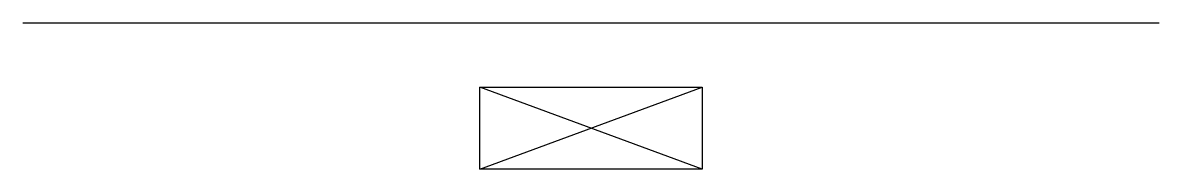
# Model space of a CAD drawing. Header units: millimetres. Extents: x -24.3 to 24.3, y -6.3 to 0.
import ezdxf

# ---------------------------------------------------------------- set-up
doc = ezdxf.new("R2010")
doc.units = ezdxf.units.MM
doc.layers.get('0').update_dxf_attribs({"linetype": 'CONTINUOUS'})

msp = doc.modelspace()

# ---------------------------------------------------------------- linework, layer by layer
for p, q in [((-24.25, 0), (24.25, 0)), ((4.75, -6.25), (-4.75, -2.75)), ((-4.75, -6.25), (4.75, -2.75))]:
    msp.add_line(p, q)
msp.add_lwpolyline([(4.75, -6.25), (-4.75, -6.25), (-4.75, -2.75), (4.75, -2.75)], close=True)

doc.saveas('drawing.dxf')
